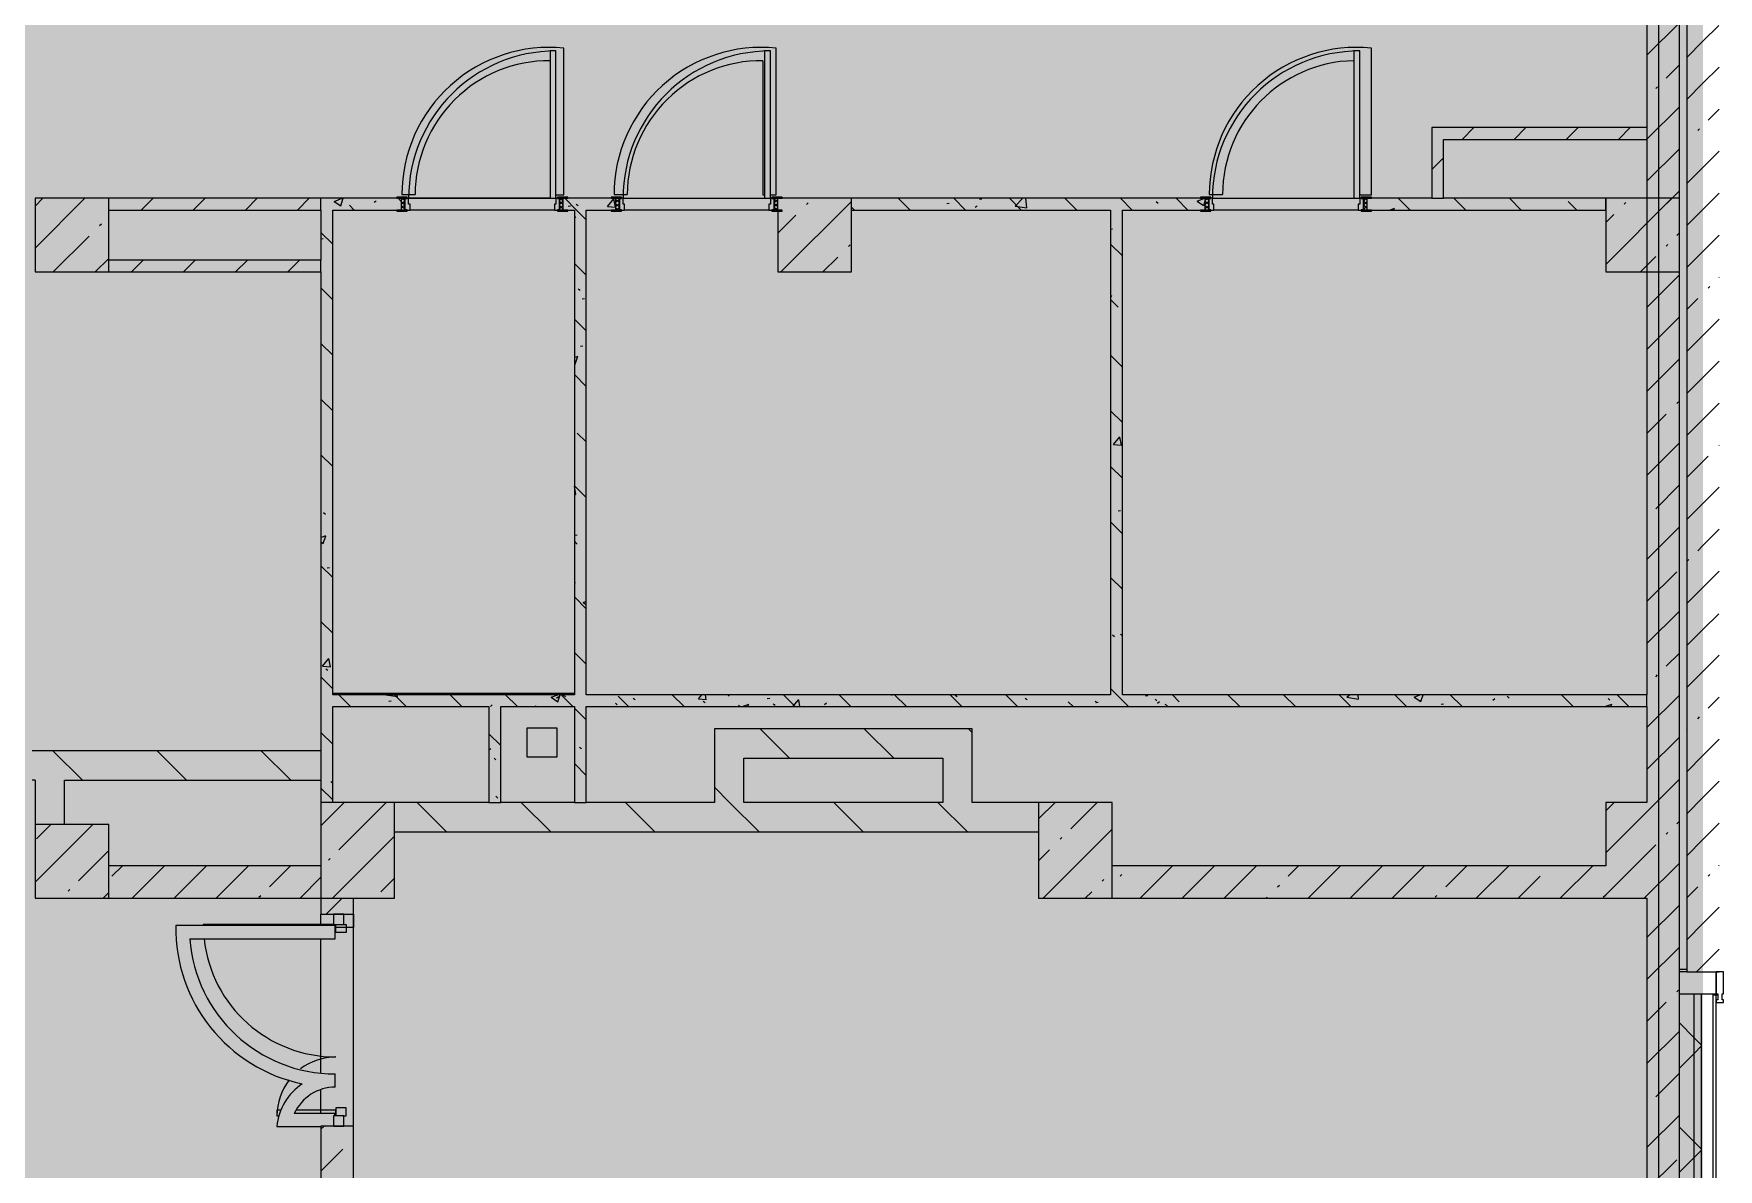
# Model space of a CAD drawing. Header units: millimetres. Extents: x 315 to 209858, y -8553 to 29000.
# Drawn here: x 148515 to 159949, y 9060 to 16767 of the extents above; entities that cross this region are included whole.
import ezdxf

# ---------------------------------------------------------------- set-up
doc = ezdxf.new("R2010")
doc.units = ezdxf.units.MM
doc.linetypes.add('Осевая', pattern=[3175, 635, -476.25, 1587.5, -476.25])
doc.layers.add('A-DETL-GENF-4', color=7, linetype='Continuous', lineweight=9, true_color=0xc0c0c0, transparency=0.4)
for name, color, linetype, lineweight, true_color in [('A-DETL-GENF-7', 7, 'Continuous', 5, 0xb7b7b7), ('A-DOOR-2', 7, 'Continuous', 5, 0xaaaaaa), ('A-DOOR-3', 7, 'Continuous', 5, 0xe2e2e2), ('A-DOOR-4', 7, 'Continuous', 5, 0xb7b7b7), ('A-DOOR-FRAM-2', 7, 'Continuous', 5, 0xe2e2e2), ('A-DOOR-FRAM-3', 7, 'Continuous', 5, 0xaaaaaa), ('A-DOOR-FRAM-4', 7, 'Continuous', 5, 0xb7b7b7), ('A-FLOR-3', 7, 'Continuous', 5, 0xb7b7b7), ('A-GLAZ-CWMG-4', 7, 'Continuous', 5, 0x737373), ('A-WALL-3', 7, 'Continuous', 9, 0x737373), ('A-WALL-4', 7, 'Continuous', 5, 0x737373), ('I-WALL-6', 7, 'Continuous', 5, 0x737373), ('I-WALL-7', 7, 'Continuous', 5, 0x787878), ('S-COLS-3', 7, 'Continuous', 5, 0x737373)]:
    doc.layers.add(name, color=color, linetype=linetype, lineweight=lineweight, true_color=true_color)
for name, color, linetype, lineweight in [('A-GLAZ-CWMG-2', 7, 'Continuous', 5), ('A-WALL', 7, 'Continuous', 9), ('A-WALL-2', 7, 'Continuous', 5), ('I-WALL-5', 7, 'Continuous', 5), ('S-COLS-2', 7, 'Continuous', 5), ('Оси', 7, 'Continuous', 9), ('Оси-2', 7, 'Осевая', 9)]:
    doc.layers.add(name, color=color, linetype=linetype, lineweight=lineweight)
pattern_1 = [(45, (74985, 0), (-285.1231, 285.1231), []), (45, (75270.13, 0), (-285.1231, 285.1231), [504.031, -100.806, 16.764, -84.042])]
pattern_2 = [(135, (74985, 0), (-353.5534, -353.5534), [])]
pattern_3 = [(45, (74985, 0), (-353.5534, 353.5534), []), (135, (74985, 0), (-353.5534, -353.5534), [])]
pattern_4 = [(135, (74985, 0), (-377.1708, -377.1708), [533.4, -88.9, 17.78, -88.9]), (135, (74985, 376.94), (-377.1708, -377.1708), []), (50, (74985, 0), (637.6445, -55.7866), [66.675, -733.425]), (355, (74985, 0), (-123.3494, 668.699), [53.34, -586.74]), (100.451, (75038.15, -4.65), (514.299, 612.908), [56.665, -623.315]), (46.184, (74985, 177.8), (948.7764, -147.15), [100.012, -1100.137]), (96.636, (75064.1, 165.5), (830.909, 865.997), [84.998, -934.973]), (351.184, (74985, 177.8), (830.918, 865.988), [80.01, -880.11]), (21, (75073.9, 133.35), (530.6506, -357.9283), [66.675, -733.425]), (326, (75073.9, 133.35), (216.308, 644.6585), [53.34, -586.74]), (71.451, (75118.13, 103.5), (746.9596, 286.7243), [56.665, -623.315]), (37.5, (74985.01, 0), (10.81053, 295.9426), [16.764, -562.864, 16.764, -578.866, -588.962]), (37.5, (74985.01, 0), (10.81053, 295.9426), [-1175.258, 16.764, -572.198]), (7.5, (74985, 0), (233.8692, 350.6318), [16.764, -322.834, 16.764, -549.529, -224.472]), (7.5, (74985, 0), (233.8692, 350.6318), [-905.891, 16.764, -207.708]), (327.5, (74786.76, 0), (474.5678, -20.0513), [16.764, -205.486, 16.764, -676.656, -920.115]), (327.5, (74786.76, 0), (474.5678, -20.0513), [-915.67, 16.764, -903.351]), (317.5, (74697.86, 0), (518.4522, 88.9934), [16.764, -272.161, 16.764, -443.738, -653.415]), (317.5, (74697.86, 0), (518.4522, 88.9934), [-749.427, 16.764, -636.651])]
pattern_5 = [(135, (1751.41, 104.685), (-14.14214, -14.14214), []), (225, (1751.41, 104.685), (14.14214, -14.14214), [])]
pattern_6 = [(45, (-371.384, 104.685), (-14.1421, 14.1421), []), (135, (-371.384, 104.685), (-14.1421, -14.1421), [])]
pattern_7 = [(45, (74985, 0), (-176.7767, 176.7767), [])]

# ---------------------------------------------------------------- blocks, each defined once
blk = doc.blocks.new('BSC_Колонна _Прямоугольная - 650х500-23287315-2_3_2_птичка')
at = {"layer": 'S-COLS-2'}
h = blk.add_hatch(dxfattribs=at)
h.set_pattern_fill('FP_141', color=256, style=0, pattern_type=2)
h.set_pattern_definition([(135, (11225, -75730), (-285.1231, -285.1231), []), (135, (11225, -75444.88), (-285.1231, -285.1231), [504.031, -100.806, 16.764, -84.042])])
h.paths.add_polyline_path([(325, 250), (-325, 250), (-325, -250), (325, -245)])
at = {"layer": 'S-COLS-3'}
for p, q in [((325, 250), (-325, 250)), ((-325, 250), (-325, -250)), ((325, -250), (325, 250)), ((-325, -250), (325, -250))]:
    blk.add_line(p, q, dxfattribs=at)
blk = doc.blocks.new('BSC_Колонна _Прямоугольная - 500х500-V141-2_3_2_птичка')
at = {"layer": 'S-COLS-2'}
h = blk.add_hatch(dxfattribs=at)
h.set_pattern_fill('FP_142', color=256, style=0, pattern_type=2)
h.set_pattern_definition([(45, (-73790, -11150), (-285.1231, 285.1231), []), (45, (-73504.88, -11150), (-285.1231, 285.1231), [504.031, -100.806, 16.764, -84.042])])
h.paths.add_polyline_path([(-250, -250), (250, -250), (250, 250), (-250, 250)])
at = {"layer": 'S-COLS-3'}
for p, q in [((250, 250), (-250, 250)), ((-250, 250), (-250, -250)), ((250, -250), (250, 250)), ((-250, -250), (250, -250))]:
    blk.add_line(p, q, dxfattribs=at)
blk = doc.blocks.new('BSC_Колонна _Прямоугольная - 500х500-V160-2_3_2_птичка')
at = {"layer": 'S-COLS-2'}
h = blk.add_hatch(dxfattribs=at)
h.set_pattern_fill('FP_156', color=256, style=0, pattern_type=2)
h.set_pattern_definition([(45, (-73790, -15400), (-285.1231, 285.1231), []), (45, (-73504.88, -15400), (-285.1231, 285.1231), [504.031, -100.806, 16.764, -84.042])])
h.paths.add_polyline_path([(-250, -250), (250, -250), (250, 250), (-250, 250)])
at = {"layer": 'S-COLS-3'}
for p, q in [((250, 250), (-250, 250)), ((-250, 250), (-250, -250)), ((250, -250), (250, 250)), ((-250, -250), (250, -250))]:
    blk.add_line(p, q, dxfattribs=at)
blk = doc.blocks.new('BSC_Колонна _Прямоугольная - 500х500-V161-2_3_2_птичка')
at = {"layer": 'S-COLS-2'}
h = blk.add_hatch(dxfattribs=at)
h.set_pattern_fill('FP_157', color=256, style=0, pattern_type=2)
h.set_pattern_definition([(45, (-78830, -15400), (-285.1231, 285.1231), []), (45, (-78544.88, -15400), (-285.1231, 285.1231), [504.031, -100.806, 16.764, -84.042])])
h.paths.add_polyline_path([(-250, -250), (250, -250), (250, 250), (-250, 250), (-250, 170), (-220, 170), (-220, 162), (-250, 162)])
at = {"layer": 'S-COLS-3'}
for p, q in [((250, 250), (-220, 250)), ((250, -250), (250, 250)), ((-250, 162), (-250, -250)), ((-250, -250), (250, -250))]:
    blk.add_line(p, q, dxfattribs=at)
blk = doc.blocks.new('110_Дверь_СКБ_1Ст_Внутренняя1 - Д-4 _л_ 1100x2100h_су мгн-32399984-2_3_2_птичка')
at = {"layer": 'A-DOOR-2'}
h = blk.add_hatch(dxfattribs=at)
h.set_pattern_fill('FP_38', color=256, style=0, pattern_type=2)
h.set_pattern_definition(pattern_5)
h.paths.add_polyline_path([(562.5, -40), (562.5, 40), (537.5, 40), (537.5, -40)])
at = {"layer": 'A-DOOR-3'}
h = blk.add_hatch(color=256, dxfattribs=at)
h.paths.add_polyline_path([(502.5, -40), (537.5, -40), (537.5, 40), (512.5, 40), (512.5, 0), (502.5, 0)])
h.paths.add_polyline_path([(-477.5, -40), (-477.5, 0), (-487.5, 0), (-487.5, 40), (-512.5, 40), (-512.5, -40)])
at = {"layer": 'A-DOOR-FRAM-2'}
for points in [[(472.5, 40), (512.5, 40), (512.5, 1040), (472.5, 1040), (472.5, 684.7)], [(-497.5, 40), (-497.5, 48), (-567.5, 48), (-567.5, 40)], [(592.5, 40), (592.5, 48), (522.5, 48), (522.5, 40)], [(-497.5, -48), (-497.5, -40), (-567.5, -40), (-567.5, -48)], [(592.5, -48), (592.5, -40), (522.5, -40), (522.5, -48)]]:
    blk.add_hatch(color=256, dxfattribs=at).paths.add_polyline_path(points)
at = {"layer": 'A-DOOR-FRAM-3'}
h = blk.add_hatch(dxfattribs=at)
h.set_pattern_fill('FP_39', color=256, style=0, pattern_type=2)
h.set_pattern_definition(pattern_6)
h.paths.add_polyline_path([(-512.5, -40), (-512.5, 40), (-537.5, 40), (-537.5, -40)])
at = {"layer": 'A-DOOR-4'}
for p, q in [((512.5, 1040), (472.5, 1040)), ((472.5, 1040), (472.5, 40)), ((512.5, 40), (512.5, 1040)), ((472.5, 40), (512.5, 40))]:
    blk.add_line(p, q, dxfattribs=at)
blk.add_arc((512.5, 40), 1000, 90, 180, dxfattribs=at)
at = {"layer": 'A-DOOR-FRAM-4'}
for p, q in [((-497.5, 48), (-567.5, 48)), ((-567.5, 48), (-567.5, 40)), ((-567.5, 40), (-497.5, 40)), ((-512.5, 40), (-537.5, 40)), ((-537.5, 40), (-537.5, -40)), ((-487.5, 40), (-512.5, 40)), ((-512.5, 40), (-512.5, -40)), ((-512.5, -40), (-512.5, 40)), ((-497.5, 40), (-512.5, 40)), ((-512.5, 40), (-512.5, 39)), ((-512.5, 39), (-497.5, 39)), ((-497.5, 40), (-497.5, 48)), ((-497.5, 39), (-497.5, 40)), ((-487.5, 0), (-487.5, 40)), ((-477.5, 0), (-487.5, 0)), ((-477.5, -40), (-477.5, 0)), ((512.5, 0), (502.5, 0)), ((502.5, 0), (502.5, -40)), ((512.5, 40), (512.5, 0)), ((537.5, 40), (512.5, 40)), ((592.5, 48), (522.5, 48)), ((522.5, 48), (522.5, 40)), ((537.5, 40), (522.5, 40)), ((522.5, 40), (522.5, 39)), ((522.5, 40), (592.5, 40)), ((522.5, 39), (537.5, 39)), ((537.5, -40), (537.5, 40)), ((562.5, 40), (537.5, 40)), ((537.5, 40), (537.5, -40)), ((537.5, 39), (537.5, 40)), ((562.5, -40), (562.5, 40)), ((592.5, 40), (592.5, 48)), ((-497.5, -40), (-567.5, -40)), ((-567.5, -40), (-567.5, -48)), ((-567.5, -48), (-497.5, -48)), ((-537.5, -40), (-512.5, -40)), ((-497.5, -39), (-512.5, -39)), ((-512.5, -39), (-512.5, -40)), ((-512.5, -40), (-477.5, -40)), ((-512.5, -40), (-497.5, -40)), ((-497.5, -40), (-497.5, -39)), ((-497.5, -48), (-497.5, -40)), ((502.5, -40), (537.5, -40)), ((537.5, -39), (522.5, -39)), ((522.5, -39), (522.5, -40)), ((522.5, -40), (537.5, -40)), ((592.5, -40), (522.5, -40)), ((522.5, -40), (522.5, -48)), ((522.5, -48), (592.5, -48)), ((537.5, -40), (537.5, -39)), ((537.5, -40), (562.5, -40)), ((592.5, -48), (592.5, -40))]:
    blk.add_line(p, q, dxfattribs=at)
blk = doc.blocks.new('Прямоугольный импост - Импост структурный с накладкой - 190мм-23946641-2_3_2_птичка')
at = {"layer": 'A-GLAZ-CWMG-2'}
for p, q in [((0, 17), (-50, 17)), ((-50, 17), (-50, 0)), ((-50, 0), (-40, 0)), ((-40, 0), (-40, -40)), ((-10, -40), (-10, 0)), ((-10, 0), (0, 0)), ((0, 0), (0, 17)), ((-40, -40), (-50, -40)), ((-50, -40), (-50, -190)), ((0, -40), (-10, -40)), ((0, -190), (0, -40)), ((-50, -190), (0, -190))]:
    blk.add_line(p, q, dxfattribs=at)
blk = doc.blocks.new('110_Дверь_СКБ_1Ст_Внутренняя1 - Д-5 _л_ 1100x2100h_су мгн EIW30-32897889-2_3_2_птичка')
at = {"layer": 'A-DOOR-2'}
h = blk.add_hatch(dxfattribs=at)
h.set_pattern_fill('FP_38', color=256, style=0, pattern_type=2)
h.set_pattern_definition(pattern_5)
h.paths.add_polyline_path([(562.5, -40), (562.5, 40), (537.5, 40), (537.5, -40)])
at = {"layer": 'A-DOOR-3'}
h = blk.add_hatch(color=256, dxfattribs=at)
h.paths.add_polyline_path([(502.5, -40), (537.5, -40), (537.5, 40), (512.5, 40), (512.5, 0), (502.5, 0)])
h.paths.add_polyline_path([(-477.5, -40), (-477.5, 0), (-487.5, 0), (-487.5, 40), (-512.5, 40), (-512.5, -40)])
at = {"layer": 'A-DOOR-FRAM-2'}
for points in [[(512.5, 40), (512.5, 1040), (472.5, 1040), (472.5, 40), (484.2, 40)], [(-497.5, 40), (-497.5, 48), (-567.5, 48), (-567.5, 40), (-556.8, 40)], [(592.5, 40), (592.5, 48), (522.5, 48), (522.5, 40)], [(-567.5, -48), (-497.5, -48), (-497.5, -40), (-567.5, -40)], [(592.5, -48), (592.5, -40), (522.5, -40), (522.5, -48)]]:
    blk.add_hatch(color=256, dxfattribs=at).paths.add_polyline_path(points)
at = {"layer": 'A-DOOR-FRAM-3'}
h = blk.add_hatch(dxfattribs=at)
h.set_pattern_fill('FP_39', color=256, style=0, pattern_type=2)
h.set_pattern_definition(pattern_6)
h.paths.add_polyline_path([(-512.5, -40), (-512.5, 40), (-537.5, 40), (-537.5, -40)])
at = {"layer": 'A-DOOR-4'}
for p, q in [((512.5, 1040), (472.5, 1040)), ((472.5, 1040), (472.5, 40)), ((512.5, 40), (512.5, 1040)), ((472.5, 40), (512.5, 40))]:
    blk.add_line(p, q, dxfattribs=at)
blk.add_arc((512.5, 40), 1000, 90, 180, dxfattribs=at)
at = {"layer": 'A-DOOR-FRAM-4'}
for p, q in [((-497.5, 48), (-567.5, 48)), ((-567.5, 48), (-567.5, 40)), ((-567.5, 40), (-497.5, 40)), ((-512.5, 40), (-537.5, 40)), ((-537.5, 40), (-537.5, -40)), ((-487.5, 40), (-512.5, 40)), ((-512.5, 40), (-512.5, -40)), ((-512.5, -40), (-512.5, 40)), ((-497.5, 40), (-512.5, 40)), ((-512.5, 40), (-512.5, 39)), ((-512.5, 39), (-497.5, 39)), ((-497.5, 40), (-497.5, 48)), ((-497.5, 39), (-497.5, 40)), ((-487.5, 0), (-487.5, 40)), ((-477.5, 0), (-487.5, 0)), ((-477.5, -40), (-477.5, 0)), ((512.5, 0), (502.5, 0)), ((502.5, 0), (502.5, -40)), ((512.5, 40), (512.5, 0)), ((537.5, 40), (512.5, 40)), ((592.5, 48), (522.5, 48)), ((522.5, 48), (522.5, 40)), ((537.5, 40), (522.5, 40)), ((522.5, 40), (522.5, 39)), ((522.5, 40), (592.5, 40)), ((522.5, 39), (537.5, 39)), ((537.5, -40), (537.5, 40)), ((562.5, 40), (537.5, 40)), ((537.5, 40), (537.5, -40)), ((537.5, 39), (537.5, 40)), ((562.5, -40), (562.5, 40)), ((592.5, 40), (592.5, 48)), ((-497.5, -40), (-567.5, -40)), ((-567.5, -40), (-567.5, -48)), ((-567.5, -48), (-497.5, -48)), ((-537.5, -40), (-512.5, -40)), ((-497.5, -39), (-512.5, -39)), ((-512.5, -39), (-512.5, -40)), ((-512.5, -40), (-477.5, -40)), ((-512.5, -40), (-497.5, -40)), ((-497.5, -40), (-497.5, -39)), ((-497.5, -48), (-497.5, -40)), ((502.5, -40), (537.5, -40)), ((537.5, -39), (522.5, -39)), ((522.5, -39), (522.5, -40)), ((522.5, -40), (537.5, -40)), ((592.5, -40), (522.5, -40)), ((522.5, -40), (522.5, -48)), ((522.5, -48), (592.5, -48)), ((537.5, -40), (537.5, -39)), ((537.5, -40), (562.5, -40)), ((592.5, -48), (592.5, -40))]:
    blk.add_line(p, q, dxfattribs=at)
blk = doc.blocks.new('BSC_Колонна _Прямоугольная - 650х500-V207-2_3_2_птичка')
at = {"layer": 'S-COLS-2'}
h = blk.add_hatch(dxfattribs=at)
h.set_pattern_fill('FP_193', color=256, style=0, pattern_type=2)
h.set_pattern_definition([(135, (11225, -80600), (-285.1231, -285.1231), []), (135, (11225, -80314.88), (-285.1231, -285.1231), [504.031, -100.806, 16.764, -84.042])])
h.paths.add_polyline_path([(325, 250), (-325, 250), (-325, -250), (325, -250)])
at = {"layer": 'S-COLS-3'}
for p, q in [((325, 250), (-325, 250)), ((-325, 250), (-325, -250)), ((325, -250), (325, 250)), ((-325, -250), (325, -250))]:
    blk.add_line(p, q, dxfattribs=at)
blk = doc.blocks.new('Прямоугольный импост - 50 x 70 мм-V252-2_3_2_птичка')
at = {"layer": 'A-GLAZ-CWMG-4'}
for p, q in [((-70, 35), (0, 35)), ((-70, -35), (-70, 35)), ((0, 35), (0, -35)), ((0, -35), (-70, -35))]:
    blk.add_line(p, q, dxfattribs=at)
blk = doc.blocks.new('Дверь_Витражная_остекление_ - ДВН_ДАО_Главный вход_1200 в свету Д-22 _п_-32403398-2_3_2_птичка')
at = {"layer": 'A-DOOR-3'}
blk.add_hatch(color=256, dxfattribs=at).paths.add_polyline_path([(610, 24), (610, 20), (650, 24), (650, 920), (642, 920), (642, 24)])
h = blk.add_hatch(color=256, dxfattribs=at)
h.paths.add_polyline_path([(-650, 408), (-650, 407), (-610, 392), (-610, 420), (-650, 420)])
h.paths.add_polyline_path([(-650, 27), (-650, 20), (-610, 20), (-610, 289), (-633, 302), (-633, 27)])
at = {"layer": 'A-DETL-GENF-7'}
for p, q in [((650, 920), (642, 920)), ((650, 35), (650, 920)), ((-610, 420), (-650, 420)), ((-650, 420), (-650, 407)), ((-610, 392), (-610, 420)), ((-610, 20), (-610, 289)), ((-650, 20), (-610, 20)), ((-595, 20), (-650, 20)), ((-595, -50), (-595, 20)), ((595, -50), (595, 20)), ((595, 20), (650, 20)), ((610, 20), (650, 20)), ((-650, -35), (-650, -50)), ((-650, -50), (-595, -50)), ((650, -50), (595, -50)), ((650, -35), (650, -50))]:
    blk.add_line(p, q, dxfattribs=at)
at = {"layer": 'A-DOOR-4'}
for p, q in [((650, 920), (650, 35)), ((-650, 420), (-650, 407))]:
    blk.add_line(p, q, dxfattribs=at)
for centre, radius, start, end in [((650, 20), 900, 90, 90.5109), ((650, 20), 900, 96.319, 180), ((-650, 20), 400, 52.4742, 90), ((-650, 20), 400, 360, 37.0443)]:
    blk.add_arc(centre, radius, start, end, dxfattribs=at)
blk = doc.blocks.new('Прямоугольный импост - 50 x 70 мм-V244-2_3_2_птичка')
at = {"layer": 'A-GLAZ-CWMG-4'}
for p, q in [((0, 35), (-70, 35)), ((-70, 35), (-70, -35)), ((0, -35), (0, 35)), ((-70, -35), (0, -35))]:
    blk.add_line(p, q, dxfattribs=at)

msp = doc.modelspace()

# ---------------------------------------------------------------- hatches: boundary and pattern name
at = {"layer": 'A-DETL-GENF-4'}
msp.add_hatch(color=256, dxfattribs=at).paths.add_polyline_path([(150845, -280), (150845, 3300), (159845, 3300), (159845, 27350), (116895, 27350), (116895, 23778), (113745, 23778), (113745, -280), (149949.6, -280)])
at = {"layer": 'A-WALL-2'}
h = msp.add_hatch(dxfattribs=at)
h.set_pattern_fill('FP_105', color=256, style=0, pattern_type=2)
h.set_pattern_definition(pattern_3)
h.paths.add_polyline_path([(159685, 3450), (159785, 3450), (159785, 10250), (159685, 10250), (159685, 3550)])
h = msp.add_hatch(dxfattribs=at)
h.set_pattern_fill('FP_105', color=256, style=0, pattern_type=2)
h.set_pattern_definition(pattern_3)
h.paths.add_polyline_path([(159835, 3400), (159835, 10250), (159785, 10250), (159785, 3400)])
at = {"layer": 'I-WALL-5'}
h = msp.add_hatch(dxfattribs=at)
h.set_pattern_fill('FP_113', color=256, style=0, pattern_type=2)
h.set_pattern_definition(pattern_1)
h.paths.add_polyline_path([(159685, 15150), (159685, 15530), (159465, 15530), (159465, 15150)])
h.paths.add_polyline_path([(159465, 18570), (159685, 18570), (159685, 18600), (159465, 18600)])
h.paths.add_polyline_path([(159685, 19100), (159685, 22700), (159465, 22700), (159465, 19100), (159473.5, 19100)])
h.paths.add_polyline_path([(159589.1, 23200), (159685, 23200), (159685, 26600), (159465, 26600), (159465, 23200)])
h = msp.add_hatch(dxfattribs=at)
h.set_pattern_fill('FP_113', color=256, style=0, pattern_type=2)
h.set_pattern_definition(pattern_1)
h.paths.add_polyline_path([(159465, 15530), (159685, 15530), (159685, 17270), (159465, 17270), (159465, 16050)])
h.paths.add_polyline_path([(159685, 18370), (159685, 18570), (159465, 18570), (159465, 18370)])
h = msp.add_hatch(dxfattribs=at)
h.set_pattern_fill('FP_113', color=256, style=0, pattern_type=2)
h.set_pattern_definition(pattern_1)
h.paths.add_polyline_path([(159845, 16300), (159845, 17270), (159735, 17270), (159735, 16300)])
h = msp.add_hatch(dxfattribs=at)
h.set_pattern_fill('FP_113', color=256, style=0, pattern_type=2)
h.set_pattern_definition(pattern_1)
h.paths.add_polyline_path([(159955, 16300), (159955, 17270), (159845, 17270), (159845, 16300)])
h = msp.add_hatch(dxfattribs=at)
h.set_pattern_fill('FP_113', color=256, style=0, pattern_type=2)
h.set_pattern_definition(pattern_1)
h.paths.add_polyline_path([(159845, 10400), (159845, 16300), (159735, 16294.7), (159735, 10400)])
h = msp.add_hatch(dxfattribs=at)
h.set_pattern_fill('FP_113', color=256, style=0, pattern_type=2)
h.set_pattern_definition(pattern_1)
h.paths.add_polyline_path([(159845, 10400), (159955, 10400), (159955, 16300), (159845, 16294.7), (159845, 10969.1)])
h = msp.add_hatch(dxfattribs=at)
h.set_pattern_fill('FP_117', color=256, style=0, pattern_type=2)
h.set_pattern_definition(pattern_7)
h.paths.add_polyline_path([(158085, 15650), (158085, 16130), (158005, 16130), (158005, 15650)])
h = msp.add_hatch(dxfattribs=at)
h.set_pattern_fill('FP_117', color=256, style=0, pattern_type=2)
h.set_pattern_definition(pattern_7)
h.paths.add_polyline_path([(159465, 16050), (159465, 16130), (158085, 16130), (158085, 16050), (159318.1, 16050)])
h = msp.add_hatch(dxfattribs=at)
h.set_pattern_fill('FP_117', color=256, style=0, pattern_type=2)
h.set_pattern_definition(pattern_7)
h.paths.add_polyline_path([(150465, 15570), (150465, 15650), (149025, 15650), (149025, 15570), (149949.6, 15570)])
h = msp.add_hatch(dxfattribs=at)
h.set_pattern_fill('FP_117', color=256, style=0, pattern_type=2)
h.set_pattern_definition(pattern_7)
h.paths.add_polyline_path([(150465, 15150), (150465, 15230), (149025, 15230), (149025, 15150), (149949.6, 15150)])
h = msp.add_hatch(dxfattribs=at)
h.set_pattern_fill('FP_113', color=256, style=0, pattern_type=2)
h.set_pattern_definition(pattern_1)
h.paths.add_polyline_path([(159465, 4050), (159685, 4050), (159685, 10900), (159465, 10900), (159465, 4460.1)])
h.paths.add_polyline_path([(159465, 11550), (159685, 11550), (159685, 15150), (159465, 15150), (159465, 11560.9)])
h = msp.add_hatch(dxfattribs=at)
h.set_pattern_fill('FP_116', color=256, style=0, pattern_type=2)
h.set_pattern_definition(pattern_2)
h.paths.add_polyline_path([(153135, 11550), (153335, 11550), (153335, 12050), (153135, 12050), (153135, 11560.9)])
h = msp.add_hatch(dxfattribs=at)
h.set_pattern_fill('FP_116', color=256, style=0, pattern_type=2)
h.set_pattern_definition(pattern_2)
h.paths.add_polyline_path([(154044.6, 11850), (154685, 11850), (154685, 12050), (153335, 12050), (153335, 11850)])
h = msp.add_hatch(dxfattribs=at)
h.set_pattern_fill('FP_116', color=256, style=0, pattern_type=2)
h.set_pattern_definition(pattern_2)
h.paths.add_polyline_path([(154885, 11550), (154885, 12050), (154685, 12050), (154685, 11550)])
h = msp.add_hatch(dxfattribs=at)
h.set_pattern_fill('FP_116', color=256, style=0, pattern_type=2)
h.set_pattern_definition(pattern_2)
h.paths.add_polyline_path([(145795, 11700), (145815, 11700), (145815, 11900), (145795, 11900)])
h.paths.add_polyline_path([(150465, 11700), (150465, 11900), (148505, 11900), (148505, 11700), (149949.6, 11700)])
h.paths.add_polyline_path([(143739, 11700), (143739, 11900), (143630, 11900), (143630, 11700), (143704, 11700)])
h.paths.add_polyline_path([(145295, 11700), (145295, 11900), (145219, 11900), (145219, 11700)])
h = msp.add_hatch(dxfattribs=at)
h.set_pattern_fill('FP_116', color=256, style=0, pattern_type=2)
h.set_pattern_definition(pattern_2)
h.paths.add_polyline_path([(154113.4, 11350), (155335, 11350), (155335, 11550), (150965, 11550), (150965, 11350), (153857.5, 11350)])
h = msp.add_hatch(dxfattribs=at)
h.set_pattern_fill('FP_113', color=256, style=0, pattern_type=2)
h.set_pattern_definition(pattern_1)
h.paths.add_polyline_path([(149949.6, 10900), (150465, 10900), (150465, 11120), (149025, 11120), (149025, 10900)])
h = msp.add_hatch(dxfattribs=at)
h.set_pattern_fill('FP_113', color=256, style=0, pattern_type=2)
h.set_pattern_definition(pattern_1)
h.paths.add_polyline_path([(159185, 10900), (159185, 11120), (155835, 11120), (155835, 10900), (158277.1, 10900)])
h = msp.add_hatch(dxfattribs=at)
h.set_pattern_fill('FP_113', color=256, style=0, pattern_type=2)
h.set_pattern_definition(pattern_1)
h.paths.add_polyline_path([(150465, 7900), (150685, 7900), (150685, 9352.3), (150465, 9352.3), (150465, 8010.5)])
h.paths.add_polyline_path([(150685, 10792.3), (150685, 10900), (150465, 10900), (150470.1, 10792.3)])
at = {"layer": 'I-WALL-7'}
h = msp.add_hatch(dxfattribs=at)
h.set_pattern_fill('FP_122', color=256, style=0, pattern_type=2)
h.set_pattern_definition(pattern_4)
h.paths.add_polyline_path([(150545, 11550), (150545, 15650), (150465, 15650), (150465, 11550)])
h = msp.add_hatch(dxfattribs=at)
h.set_pattern_fill('FP_122', color=256, style=0, pattern_type=2)
h.set_pattern_definition(pattern_4)
h.paths.add_polyline_path([(155904.8, 15570), (156465, 15570), (156465, 15650), (154065, 15650), (154065, 15570), (155824.8, 15570)])
h.paths.add_polyline_path([(159185, 15570), (159185, 15650), (157565, 15650), (157565, 15570), (158277.1, 15570)])
h.paths.add_polyline_path([(150990.6, 15570), (151009.8, 15570), (151009.8, 15650), (150545, 15650), (150545, 15570), (150979.8, 15570)])
h.paths.add_polyline_path([(152184.8, 15570), (152465, 15570), (152465, 15650), (152109.8, 15650), (152109.8, 15570), (152139.8, 15570)])
h = msp.add_hatch(dxfattribs=at)
h.set_pattern_fill('FP_122', color=256, style=0, pattern_type=2)
h.set_pattern_definition(pattern_4)
h.paths.add_polyline_path([(152184.8, 11550), (152264.8, 11550), (152264.8, 15570), (152184.8, 15570), (152184.8, 11560.9)])
h = msp.add_hatch(dxfattribs=at)
h.set_pattern_fill('FP_122', color=256, style=0, pattern_type=2)
h.set_pattern_definition(pattern_4)
h.paths.add_polyline_path([(155904.8, 12280), (155904.8, 15570), (155824.8, 15570), (155824.8, 12280)])
h = msp.add_hatch(dxfattribs=at)
h.set_pattern_fill('FP_122', color=256, style=0, pattern_type=2)
h.set_pattern_definition(pattern_4)
h.paths.add_polyline_path([(152184.8, 12200), (152184.8, 12280), (150545, 12280), (150545, 12200), (152031.5, 12200)])
h = msp.add_hatch(dxfattribs=at)
h.set_pattern_fill('FP_122', color=256, style=0, pattern_type=2)
h.set_pattern_definition(pattern_4)
h.paths.add_polyline_path([(152264.8, 12200), (159465, 12200), (159465, 12280), (152264.8, 12280)])
h = msp.add_hatch(dxfattribs=at)
h.set_pattern_fill('FP_122', color=256, style=0, pattern_type=2)
h.set_pattern_definition(pattern_4)
h.paths.add_polyline_path([(151684.8, 11550), (151684.8, 12200), (151604.8, 12200), (151604.8, 11550)])
at = {"layer": 'S-COLS-2'}
h = msp.add_hatch(dxfattribs=at)
h.set_pattern_fill('FP_113', color=256, style=0, pattern_type=2)
h.set_pattern_definition(pattern_1)
h.paths.add_polyline_path([(159185, 15150), (159685, 15150), (159685, 15650), (159185, 15650)])
h = msp.add_hatch(dxfattribs=at)
h.set_pattern_fill('FP_113', color=256, style=0, pattern_type=2)
h.set_pattern_definition(pattern_1)
h.paths.add_polyline_path([(159318.1, 10900), (159685, 10900), (159685, 11550), (159185, 11550), (159185, 10900)])

# ---------------------------------------------------------------- linework, layer by layer
at = {"layer": 'A-FLOR-3'}
for p, q in [((152114.1, 15674.2), (152114.1, 16669.2)), ((153464.1, 16584.1), (153464.1, 15674.2)), ((153554.1, 15674.2), (153554.1, 16669.2)), ((157594.1, 15674.2), (157594.1, 16669.2)), ((151014.1, 15675.2), (151104.1, 15675.2)), ((152059.8, 15674.2), (152114.1, 15674.2)), ((152454.1, 15675.2), (152544.1, 15675.2)), ((153464.1, 15674.2), (153475, 15674.2)), ((153515, 15674.2), (153554.1, 15674.2)), ((156494.1, 15675.2), (156584.1, 15675.2)), ((157515, 15674.2), (157594.1, 15674.2)), ((152019.8, 15650), (151059.8, 15650)), ((150544.8, 12291), (152184.8, 12291)), ((151865.5, 12057), (152065.5, 12057)), ((151865.5, 11857), (151865.5, 12057)), ((152065.5, 12057), (152065.5, 11857)), ((152065.5, 11857), (151865.5, 11857)), ((150465, 10714.4), (150465, 10792.3)), ((150685, 10792.3), (150685, 10700)), ((150562, 10714.4), (149479.3, 10714.4)), ((150562, 10624.7), (150562, 10714.4)), ((150685, 10700), (150562, 10700)), ((149574.4, 10624.7), (150562, 10624.7)), ((159685, 10417.9), (159735, 10417.9)), ((150562, 9617.4), (150562, 9707)), ((150559, 9439.5), (150284, 9439.5)), ((150559, 9422.3), (150559, 9439.5)), ((150165, 9350.1), (150465, 9350.1))]:
    msp.add_line(p, q, dxfattribs=at)
for centre, radius, start, end in [((152014.1, 15674.2), 1000, 84.26083, 179.9427), ((152014.1, 15674.2), 910, 89.63868, 179.93704), ((153454.1, 15674.2), 1000, 84.26083, 179.9427), ((153454.1, 15674.2), 910, 89.37036, 179.93704), ((157494.1, 15674.2), 1000, 84.26083, 179.9427), ((157494.1, 15674.2), 910, 91.20322, 179.93704), ((150558.2, 10696.2), 1079, 179.03315, 258.2109), ((150562, 10697.3), 990.3, 184.20575, 270), ((150558.2, 9312.2), 395, 123.92463, 174.49945), ((150562, 9311.2), 306.2, 90, 155.21522)]:
    msp.add_arc(centre, radius, start, end, dxfattribs=at)
at = {"layer": 'A-WALL'}
for p, q in [((159835, 10250), (159935, 10250)), ((159915, 3320), (159915, 10250)), ((159915, 10247), (159935, 10247)), ((159935, 10242), (159915, 10242))]:
    msp.add_line(p, q, dxfattribs=at)
at = {"layer": 'A-WALL-2'}
for p, q in [((159935, 3300), (159935, 10400)), ((159945, 10242), (159935, 10242))]:
    msp.add_line(p, q, dxfattribs=at)
at = {"layer": 'A-WALL-3'}
for p, q in [((159465, 16130), (159465, 16050)), ((150465, 15570), (150465, 15650)), ((158005, 15650), (158085, 15650)), ((150465, 15150), (150465, 15230)), ((159465, 12200), (159465, 12280)), ((151604.8, 11550), (151684.8, 11550)), ((152184.8, 11550), (152264.8, 11550)), ((159685, 10250), (159835, 10250)), ((159785, 3450), (159785, 10250)), ((159835, 3400), (159835, 10250))]:
    msp.add_line(p, q, dxfattribs=at)
at = {"layer": 'A-WALL-4'}
msp.add_line((159735, 10400), (159685, 10400), dxfattribs=at)
at = {"layer": 'I-WALL-5'}
msp.add_line((159735, 10400), (159955, 10400), dxfattribs=at)
at = {"layer": 'I-WALL-6'}
for p, q in [((159735, 17270), (159735, 10400)), ((159465, 17240), (159465, 16130)), ((159685, 11550), (159685, 17240)), ((158005, 16130), (158005, 15650)), ((159465, 16130), (158005, 16130)), ((158085, 15650), (158085, 16050)), ((158085, 16050), (159465, 16050)), ((159465, 16050), (159465, 12280)), ((150979.8, 15650), (149025, 15650)), ((149025, 15570), (150465, 15570)), ((150465, 15570), (150465, 15230)), ((150545, 12280), (150545, 15570)), ((150545, 15570), (150979.8, 15570)), ((151059.8, 15650), (152019.8, 15650)), ((152049.8, 15570), (151069.8, 15570)), ((152435, 15650), (152139.8, 15650)), ((152139.8, 15570), (152184.8, 15570)), ((152184.8, 15570), (152184.8, 12280)), ((152264.8, 15570), (152435, 15570)), ((152264.8, 12280), (152264.8, 15570)), ((152515, 15650), (153475, 15650)), ((153505, 15570), (152525, 15570)), ((156435, 15650), (154065, 15650)), ((154065, 15570), (155824.8, 15570)), ((155824.8, 15570), (155824.8, 12280)), ((155904.8, 15570), (156435, 15570)), ((155904.8, 12280), (155904.8, 15570)), ((156515, 15650), (157475, 15650)), ((157505, 15570), (156525, 15570)), ((158005, 15650), (157595, 15650)), ((157595, 15570), (159185, 15570)), ((159185, 15650), (158085, 15650)), ((159185, 15570), (159185, 15650)), ((150465, 15230), (149025, 15230)), ((149025, 15150), (150465, 15150)), ((150465, 15150), (150465, 11550)), ((152184.8, 12280), (150545, 12280)), ((155824.8, 12280), (152264.8, 12280)), ((159465, 12280), (155904.8, 12280)), ((150545, 11550), (150545, 12200)), ((150545, 12200), (151604.8, 12200)), ((151604.8, 12200), (151604.8, 11550)), ((151684.8, 12200), (152184.8, 12200)), ((151684.8, 11550), (151684.8, 12200)), ((152184.8, 12200), (152184.8, 11550)), ((152264.8, 11550), (152264.8, 12200)), ((152264.8, 12200), (159465, 12200)), ((159465, 12200), (159465, 11550)), ((153135, 12050), (153135, 11550)), ((154885, 12050), (153135, 12050)), ((154885, 11550), (154885, 12050)), ((150465, 11900), (148505, 11900)), ((153335, 11550), (153335, 11850)), ((153335, 11850), (154685, 11850)), ((154685, 11850), (154685, 11550)), ((148525, 11700), (148505, 11700)), ((148525, 11700), (148525, 11400)), ((148725, 11700), (150465, 11700)), ((148725, 11400), (148725, 11700)), ((151604.8, 11550), (150965, 11550)), ((152184.8, 11550), (151684.8, 11550)), ((153135, 11550), (152264.8, 11550)), ((154685, 11550), (153335, 11550)), ((155335, 11550), (154885, 11550)), ((150965, 11350), (155335, 11350)), ((150465, 11120), (149025, 11120)), ((159185, 11120), (155835, 11120)), ((149025, 10900), (150465, 10900)), ((150465, 10900), (150465, 10792.3)), ((150685, 4050), (150685, 10900)), ((155835, 10900), (159185, 10900)), ((159465, 10900), (159465, 4050)), ((159685, 4050), (159685, 10900)), ((150465, 10792.3), (150685, 10792.3)), ((150465, 9712.2), (150465, 10624.7)), ((150465, 9439.5), (150465, 9600.4)), ((150465, 9352.3), (150465, 8280)), ((150685, 9352.3), (150465, 9352.3))]:
    msp.add_line(p, q, dxfattribs=at)
at = {"layer": 'S-COLS-3'}
for p, q in [((159685, 15650), (159185, 15650)), ((159185, 15650), (159185, 15150)), ((159685, 15150), (159685, 15650)), ((159185, 15150), (159685, 15150)), ((159465, 11550), (159185, 11550)), ((159185, 11550), (159185, 11120)), ((159685, 10900), (159685, 11550)), ((159185, 10900), (159465, 10900))]:
    msp.add_line(p, q, dxfattribs=at)
at = {"layer": 'Оси'}
for p, q in [((159545, 10029.8), (159545, 21915.1)), ((159545, -1906.3), (159545, 9979))]:
    msp.add_line(p, q, dxfattribs=at)
at = {"layer": 'Оси-2'}
msp.add_line((159545, 9979), (159545, 10029.8), dxfattribs=at)

# ---------------------------------------------------------------- block references
at = {"layer": 'A-DOOR-4'}
for name, p in [('110_Дверь_СКБ_1Ст_Внутренняя1 - Д-5 _л_ 1100x2100h_су мгн EIW30-32897889-2_3_2_птичка', (151547.3, 15610)), ('110_Дверь_СКБ_1Ст_Внутренняя1 - Д-4 _л_ 1100x2100h_су мгн-32399984-2_3_2_птичка', (153002.5, 15610)), ('110_Дверь_СКБ_1Ст_Внутренняя1 - Д-4 _л_ 1100x2100h_су мгн-32399984-2_3_2_птичка', (157002.5, 15610))]:
    msp.add_blockref(name, p, dxfattribs=at)
at = {"layer": 'A-DOOR-4', "rotation": 89.99999999999997}
msp.add_blockref('Дверь_Витражная_остекление_ - ДВН_ДАО_Главный вход_1200 в свету Д-22 _п_-32403398-2_3_2_птичка', (150586, 10072.3), dxfattribs=at)
at = {"layer": 'A-GLAZ-CWMG-2', "rotation": 180}
msp.add_blockref('Прямоугольный импост - Импост структурный с накладкой - 190мм-23946641-2_3_2_птичка', (159935, 10210), dxfattribs=at)
at = {"layer": 'A-GLAZ-CWMG-4', "extrusion": (0, 0, -1), "rotation": 90.00000000000004}
msp.add_blockref('Прямоугольный импост - 50 x 70 мм-V252-2_3_2_птичка', (-150586, 10792.3), dxfattribs=at)
at = {"layer": 'A-GLAZ-CWMG-4', "rotation": 269.9999999999999}
msp.add_blockref('Прямоугольный импост - 50 x 70 мм-V244-2_3_2_птичка', (150586, 9352.3), dxfattribs=at)
at = {"layer": 'S-COLS-3'}
for name, p in [('BSC_Колонна _Прямоугольная - 500х500-V160-2_3_2_птичка', (148775, 15400)), ('BSC_Колонна _Прямоугольная - 500х500-V161-2_3_2_птичка', (153815, 15400)), ('BSC_Колонна _Прямоугольная - 500х500-V141-2_3_2_птичка', (148775, 11150))]:
    msp.add_blockref(name, p, dxfattribs=at)
at = {"layer": 'S-COLS-3', "rotation": 270.0000000000007}
for name, p in [('BSC_Колонна _Прямоугольная - 650х500-23287315-2_3_2_птичка', (150715, 11225)), ('BSC_Колонна _Прямоугольная - 650х500-V207-2_3_2_птичка', (155585, 11225))]:
    msp.add_blockref(name, p, dxfattribs=at)

doc.saveas('drawing.dxf')
